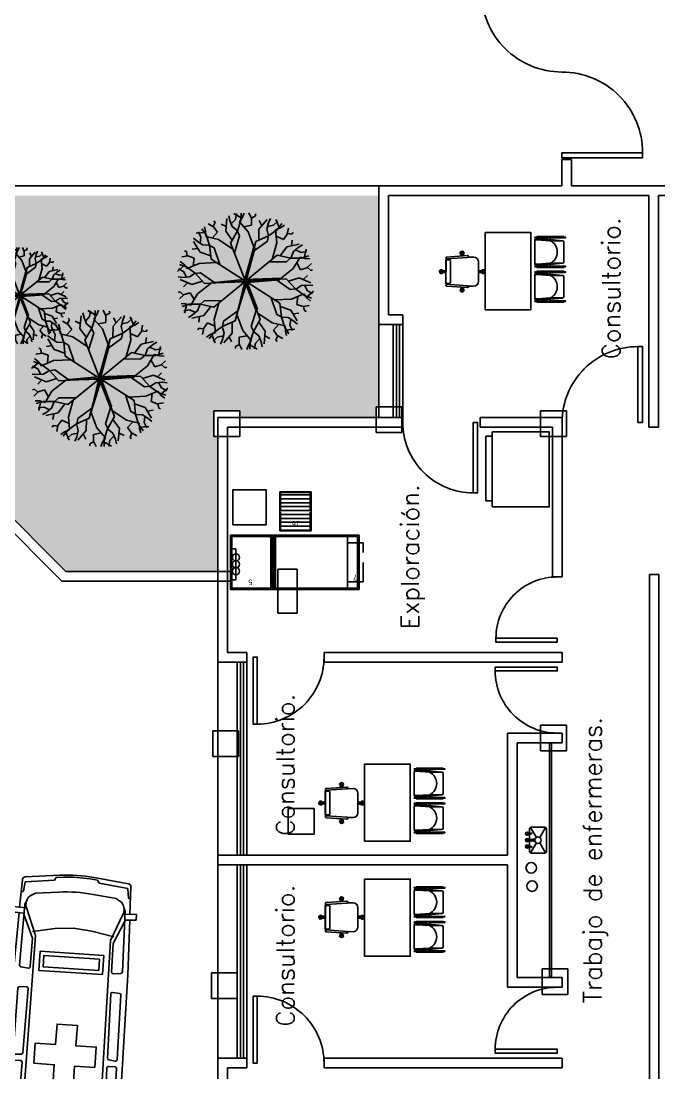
# Model space of a CAD drawing. Header units: millimetres. Extents: x -1615 to -538, y 177 to 397.
# Drawn here: x -799.21 to -789.29, y 286.72 to 303.07 of the extents above; entities that cross this region are included whole.
import ezdxf
from ezdxf.enums import TextEntityAlignment as Align

# ---------------------------------------------------------------- set-up
doc = ezdxf.new("R2010")
doc.units = ezdxf.units.MM
doc.linetypes.add('HIDDEN', pattern=[0.375, 0.25, -0.125])
for name, color, linetype in [('010', 6, 'Continuous'), ('AUX', 8, 'Continuous'), ('LOCALES', 2, 'Continuous'), ('MOB', 7, 'Continuous'), ('MUEBLES', 9, 'Continuous'), ('MUROS', 1, 'Continuous'), ('NOMBRES', 9, 'Continuous'), ('P-1', 1, 'Continuous'), ('VENTANAS', 4, 'Continuous')]:
    doc.layers.add(name, color=color, linetype=linetype)
doc.styles.add('ROMANS', font='ROMANS.shx')
doc.styles.add('STYLE6', font='stylu.ttf', dxfattribs={"height": 0.1})

# ---------------------------------------------------------------- blocks, each defined once
blk = doc.blocks.new('SILLA-1')
for p, q in [((-0.269, 0.182), (-0.29, -0.118)), ((-0.1, 0.244), (-0.189, 0.252)), ((-0.108, 0.254), (-0.108, 0.256)), ((-0.093, 0.239), (0.228, 0.195)), ((0.23, 0.225), (-0.091, 0.269)), ((-0.024, 0.26), (-0.021, 0.302)), ((-0.021, 0.302), (0.009, 0.3)), ((-0.017, 0.259), (-0.014, 0.302)), ((-0.002, 0.256), (0.001, 0.301)), ((0.006, 0.255), (0.009, 0.3)), ((0.167, 0.167), (0.144, -0.162)), ((0.217, 0.183), (0.188, 0.185)), ((0.215, -0.18), (0.24, 0.174)), ((0.239, 0.204), (0.239, 0.214)), ((-0.346, 0.052), (-0.348, 0.022)), ((-0.28, 0.024), (-0.348, 0.029)), ((-0.28, 0.017), (-0.348, 0.022)), ((-0.279, 0.04), (-0.347, 0.044)), ((-0.278, 0.047), (-0.346, 0.052)), ((0.213, -0.167), (0.236, 0.162)), ((0.228, 0.005), (0.296, 0)), ((0.229, 0.012), (0.297, 0.007)), ((0.297, 0.007), (0.295, -0.022)), ((0.227, -0.01), (0.295, -0.015)), ((0.227, -0.018), (0.295, -0.022)), ((-0.131, -0.202), (-0.22, -0.198)), ((-0.14, -0.211), (-0.14, -0.214)), ((0.199, -0.228), (-0.125, -0.228)), ((-0.123, -0.199), (0.201, -0.199)), ((-0.058, -0.228), (-0.06, -0.271)), ((-0.06, -0.271), (-0.031, -0.273)), ((-0.05, -0.228), (-0.053, -0.272)), ((-0.035, -0.228), (-0.038, -0.273)), ((-0.027, -0.228), (-0.031, -0.273)), ((0.192, -0.186), (0.163, -0.184)), ((0.21, -0.209), (0.21, -0.219))]:
    blk.add_line(p, q)
for points in [[(-0.376, 0.054), (-0.378, 0.024)], [(-0.278, 0.047), (-0.28, 0.017)], [(0.229, 0.012), (0.227, -0.018)]]:
    blk.add_lwpolyline(points)
for centre, radius, start, end in [((-0.006, 0.301), 0.03, 296.0766, 236.0766), ((-0.194, 0.177), 0.075, 86.0766, 176.0766), ((-0.092, 0.253), 0.016, 86.0766, 176.0766), ((-0.092, 0.255), 0.016, 176.0766, 266.0766), ((-0.006, 0.301), 0.0102, 356.0766, 176.0766), ((0.187, 0.165), 0.02, 86.0766, 176.0766), ((0.216, 0.163), 0.02, 356.0766, 86.0766), ((0.218, 0.174), 0.0215, 359.1541, 79.6333), ((0.229, 0.205), 0.01, 266.0766, 356.0766), ((0.229, 0.215), 0.01, 356.0766, 86.0766), ((-0.347, 0.037), 0.03, 26.0766, 326.0766), ((-0.347, 0.037), 0.0102, 86.0766, 266.0766), ((0.296, -0.007), 0.03, 206.0766, 146.0766), ((0.296, -0.007), 0.0102, 266.0766, 86.0766), ((-0.215, -0.123), 0.075, 176.0766, 266.0766), ((0.164, -0.164), 0.02, 176.0766, 266.0766), ((-0.124, -0.215), 0.016, 86.0766, 176.0766), ((-0.124, -0.212), 0.016, 176.0766, 266.0766), ((-0.045, -0.272), 0.03, 116.0766, 56.0766), ((-0.045, -0.272), 0.0102, 176.0766, 356.0766), ((0.193, -0.166), 0.02, 266.0766, 356.0766), ((0.194, -0.177), 0.0215, 272.5199, 352.9991), ((0.2, -0.218), 0.01, 266.0766, 356.0766), ((0.2, -0.209), 0.01, 356.0766, 86.0766)]:
    blk.add_arc(centre, radius, start, end)
blk = doc.blocks.new('8140127')
at = {"layer": 'MOB'}
for p, q in [((-0.248, 0.462), (-0.248, 0.042)), ((-0.248, 0.462), (-0.238, 0.462)), ((-0.248, 0.462), (-0.238, 0.462)), ((-0.248, 0.462), (-0.238, 0.462)), ((-0.248, 0.462), (-0.238, 0.462)), ((-0.248, 0.462), (-0.238, 0.462)), ((-0.248, 0.042), (-0.248, 0.462)), ((-0.238, 0.479), (-0.238, 0.487)), ((-0.238, 0.479), (-0.238, 0.48)), ((-0.238, 0.462), (-0.238, 0.48)), ((-0.238, 0.262), (-0.238, 0.48)), ((-0.238, 0.462), (-0.238, 0.432)), ((-0.228, 0.483), (-0.228, 0.487)), ((-0.228, 0.48), (-0.228, 0.483)), ((-0.228, 0.48), (-0.228, 0.477)), ((-0.228, 0.262), (-0.228, 0.48)), ((-0.228, 0.48), (-0.228, 0.262)), ((-0.184, 0.443), (-0.203, 0.252)), ((-0.184, 0.443), (-0.184, 0.443)), ((-0.178, 0.456), (-0.183, 0.252)), ((-0.164, 0.462), (0.148, 0.462)), ((0.167, 0.252), (0.161, 0.456)), ((0.168, 0.443), (0.187, 0.252)), ((0.212, 0.479), (0.212, 0.487)), ((0.212, 0.462), (0.212, 0.479)), ((0.212, 0.462), (0.212, 0.262)), ((0.212, 0.279), (0.212, 0.462)), ((0.222, 0.479), (0.222, 0.487)), ((0.222, 0.273), (0.222, 0.487)), ((0.222, 0.479), (0.222, 0.262)), ((0.222, 0.462), (0.232, 0.462)), ((0.232, 0.462), (0.232, 0.042)), ((-0.238, 0.262), (-0.238, 0.185)), ((-0.238, 0.185), (-0.238, 0.024)), ((-0.228, 0.205), (-0.228, 0.205)), ((-0.228, 0.185), (-0.228, 0.023)), ((-0.228, 0.023), (-0.228, 0.185)), ((-0.218, 0.252), (-0.203, 0.252)), ((-0.218, 0.252), (-0.203, 0.252)), ((-0.204, 0.242), (-0.218, 0.242)), ((-0.205, 0.205), (-0.218, 0.205)), ((-0.205, 0.195), (-0.218, 0.195)), ((-0.204, 0.242), (-0.211, 0.034)), ((-0.204, 0.242), (-0.203, 0.252)), ((-0.195, 0.052), (-0.183, 0.252)), ((-0.183, 0.252), (-0.183, 0.252)), ((0.181, 0.045), (0.167, 0.252)), ((0.187, 0.252), (0.195, 0.034)), ((0.202, 0.252), (0.187, 0.252)), ((0.187, 0.252), (0.202, 0.252)), ((0.202, 0.242), (0.187, 0.242)), ((0.188, 0.205), (0.202, 0.205)), ((0.189, 0.195), (0.202, 0.195)), ((0.212, 0.262), (0.212, 0.279)), ((0.212, 0.185), (0.212, 0.024)), ((0.222, 0.252), (0.222, 0.273)), ((0.222, 0.265), (0.222, 0.168)), ((0.222, 0.242), (0.222, 0.265)), ((0.222, 0.252), (0.222, 0.242)), ((0.222, 0.242), (0.222, 0.205)), ((0.222, 0.185), (0.222, 0.024)), ((-0.248, 0.042), (-0.238, 0.042)), ((-0.248, 0.042), (-0.238, 0.042)), ((-0.248, 0.042), (-0.238, 0.042)), ((-0.248, 0.042), (-0.238, 0.042)), ((-0.248, 0.042), (-0.238, 0.042)), ((-0.238, 0.042), (-0.238, 0.072)), ((-0.238, 0.042), (-0.238, 0.023)), ((-0.238, 0.024), (-0.238, 0.017)), ((-0.238, 0.024), (-0.238, 0.023)), ((-0.228, 0.024), (-0.228, 0.017)), ((-0.228, 0.024), (-0.228, 0.023)), ((-0.195, 0.042), (-0.195, 0.052)), ((-0.195, 0.042), (-0.195, 0.032)), ((-0.183, 0.012), (-0.192, 0.012)), ((-0.183, 0.012), (-0.166, 0.012)), ((-0.175, 0.012), (0.161, 0.012)), ((-0.166, 0.012), (-0.166, 0.013)), ((0.167, 0.012), (0.156, 0.012)), ((0.167, 0.012), (0.175, 0.012)), ((0.181, 0.045), (0.181, 0.032)), ((0.212, 0.024), (0.212, 0.017)), ((0.222, 0.042), (0.232, 0.042)), ((0.222, 0.024), (0.222, 0.017))]:
    blk.add_line(p, q, dxfattribs=at)
for centre in [(-0.233, 0.487), (0.217, 0.487), (-0.233, 0.017), (0.217, 0.017)]:
    blk.add_circle(centre, 0.005, dxfattribs=at)
for centre, radius, start, end in [((-0.164, 0.442), 0.02, 90, 177.2737), ((-0.008, 0.168), 0.194, 25.6954, 154.3046), ((0.148, 0.442), 0.02, 2.7263, 90), ((-0.218, 0.262), 0.02, 180, 270), ((-0.218, 0.185), 0.02, 90, 180), ((-0.218, 0.262), 0.01, 180, 270), ((-0.218, 0.262), 0.01, 180, 270), ((-0.218, 0.185), 0.01, 90, 180), ((0.202, 0.262), 0.01, 270, 0), ((0.202, 0.262), 0.02, 270, 360), ((0.202, 0.185), 0.02, 0, 90), ((0.202, 0.185), 0.01, 360, 90), ((-0.192, 0.032), 0.02, 175.2364, 270), ((-0.175, 0.032), 0.02, 180, 270), ((0.161, 0.032), 0.02, 270, 0), ((0.175, 0.032), 0.02, 270, 4.7636)]:
    blk.add_arc(centre, radius, start, end, dxfattribs=at)
blk = doc.blocks.new('3520105')
at = {"layer": 'MOB'}
for p, q in [((-0.195, -0.262), (-0.195, 0.238)), ((-0.195, 0.238), (0.205, 0.238)), ((-0.185, -0.002), (-0.185, 0.228)), ((-0.185, 0.228), (0.195, 0.228)), ((0.195, 0.198), (-0.185, 0.198)), ((0.195, 0.148), (-0.185, 0.148)), ((0.195, 0.228), (0.195, -0.002)), ((0.205, 0.238), (0.205, -0.262)), ((0.195, 0.098), (-0.185, 0.098)), ((0.195, 0.048), (-0.185, 0.048)), ((0.195, -0.002), (-0.185, -0.002)), ((-0.185, -0.252), (-0.185, -0.022)), ((0.195, -0.052), (-0.185, -0.052)), ((0.195, -0.102), (-0.185, -0.102)), ((0.195, -0.022), (0.195, -0.252)), ((0.205, -0.002), (0.205, -0.002)), ((0.205, -0.022), (0.205, -0.022)), ((0.205, -0.262), (-0.195, -0.262)), ((0.195, -0.152), (-0.185, -0.152)), ((0.195, -0.202), (-0.185, -0.202)), ((0.195, -0.252), (-0.185, -0.252))]:
    blk.add_line(p, q, dxfattribs=at)
blk = doc.blocks.new('MESEXP')
for p, q in [((-0.825, -0.35), (-0.825, 0.35)), ((-0.825, 0.35), (0.825, 0.35)), ((-0.679, 0.35), (-0.679, -0.35)), ((0.825, 0.35), (0.825, -0.35)), ((0.825, -0.35), (-0.825, -0.35))]:
    blk.add_line(p, q)
for points in [[(-0.805, -0.33), (0.245, -0.33), (0.245, 0.33), (-0.805, 0.33)], [(0.305, -0.33), (0.305, 0.33), (0.805, 0.33), (0.805, -0.33)], [(0.754, 0.174), (0.822, 0.174), (0.822, -0.224), (0.754, -0.224)]]:
    blk.add_lwpolyline(points, close=True)
blk.add_lwpolyline([(0.285, -0.35), (0.265, -0.35), (0.265, 0.35), (0.285, 0.35), (0.285, -0.35)])
at = {"linetype": 'HIDDEN'}
blk.add_lwpolyline([(-0.679, -0.25), (-0.879, -0.25), (-0.879, 0.25), (-0.679, 0.25)], dxfattribs=at)
for centre in [(0.754, 0.063), (0.754, -0.025), (0.754, -0.113)]:
    blk.add_circle(centre, 0.046)
blk = doc.blocks.new('COMBI')
for p, q in [((0.161, 0.881), (0.609, 0.895)), ((0.364, 0.892), (0.343, 0.851)), ((0.605, 1.001), (0.695, 1.004)), ((0.612, 0.791), (0.605, 1.001)), ((0.695, 1.004), (0.705, 0.829)), ((0.701, 0.898), (1.599, 0.926)), ((1.599, 0.926), (4.139, 0.946)), ((4.139, 0.946), (4.568, 0.894)), ((4.561, 0.891), (4.155, 0.627)), ((4.568, 0.894), (4.603, -0.004)), ((4.601, 0.875), (4.57, 0.88)), ((4.601, 0.875), (4.617, 0.724)), ((0.046, 0.27), (0.112, 0.836)), ((0.19, 0.831), (0.131, 0.357)), ((0.343, 0.851), (0.19, 0.831)), ((0.401, 0.714), (0.366, 0.651)), ((0.524, 0.793), (0.508, 0.79)), ((1.556, 0.834), (0.56, 0.811)), ((1.053, 0.603), (0.607, 0.784)), ((1.102, 0.652), (0.736, 0.815)), ((1.581, 0.811), (1.594, 0.685)), ((1.903, 0.696), (1.908, 0.812)), ((2.991, 0.842), (1.933, 0.836)), ((3.017, 0.815), (3.007, 0.707)), ((3.112, 0.712), (3.113, 0.818)), ((4.001, 0.698), (3.138, 0.686)), ((4.254, 0.85), (3.139, 0.843)), ((4.254, 0.85), (4.014, 0.702)), ((4.235, 0.588), (4.508, 0.714)), ((4.508, 0.714), (4.522, -0.007)), ((4.617, 0.724), (4.575, 0.715)), ((0.366, 0.651), (0.322, 0.272)), ((0.993, 0.657), (0.922, 0.29)), ((4.155, 0.627), (1.053, 0.603)), ((1.569, 0.657), (1.102, 0.652)), ((2.982, 0.684), (1.928, 0.669)), ((4.252, -0.001), (4.221, 0.564)), ((0.131, 0.357), (0.084, 0.329)), ((0.084, 0.329), (0.073, 0.206)), ((0.922, 0.29), (0.895, -0.014)), ((0.922, -0.309), (0.895, -0.006)), ((4.252, -0.018), (4.221, -0.583)), ((4.508, -0.733), (4.522, -0.013)), ((4.568, -0.914), (4.603, -0.016)), ((0.046, -0.29), (0.112, -0.855)), ((0.084, -0.349), (0.073, -0.226)), ((0.366, -0.67), (0.322, -0.292)), ((0.993, -0.676), (0.922, -0.309)), ((0.131, -0.376), (0.084, -0.349)), ((0.19, -0.85), (0.131, -0.376)), ((0.401, -0.733), (0.366, -0.67)), ((1.053, -0.623), (0.607, -0.803)), ((1.102, -0.671), (0.736, -0.834)), ((4.155, -0.646), (1.053, -0.623)), ((1.569, -0.677), (1.102, -0.671)), ((4.561, -0.91), (4.155, -0.646)), ((4.235, -0.607), (4.508, -0.733)), ((0.343, -0.871), (0.19, -0.85)), ((0.524, -0.812), (0.508, -0.81)), ((1.556, -0.853), (0.56, -0.83)), ((0.612, -0.81), (0.605, -1.02)), ((0.695, -1.023), (0.705, -0.848)), ((1.581, -0.83), (1.594, -0.705)), ((1.903, -0.715), (1.908, -0.831)), ((2.982, -0.703), (1.928, -0.688)), ((2.991, -0.862), (1.933, -0.855)), ((3.017, -0.834), (3.007, -0.726)), ((3.112, -0.731), (3.113, -0.838)), ((4.001, -0.717), (3.138, -0.705)), ((4.254, -0.869), (4.014, -0.721)), ((4.617, -0.743), (4.575, -0.734)), ((4.601, -0.894), (4.617, -0.743)), ((0.161, -0.9), (0.609, -0.914)), ((0.364, -0.911), (0.343, -0.871)), ((0.605, -1.02), (0.695, -1.023)), ((0.701, -0.917), (1.599, -0.946)), ((1.599, -0.946), (4.139, -0.965)), ((4.254, -0.869), (3.139, -0.863)), ((4.139, -0.965), (4.568, -0.914)), ((4.601, -0.894), (4.57, -0.9))]:
    blk.add_line(p, q)
for centre, radius, start, end in [((0.162, 0.83), 0.0508, 91.8164, 173.4043), ((0.534, 0.64), 0.152, 99.8923, 151.0161), ((0.55, 0.643), 0.152, 67.9422, 99.8923), ((0.562, 0.735), 0.0762, 91.328, 118.506), ((1.556, 0.808), 0.0254, 6.0612, 90.3434), ((1.928, 0.694), 0.0254, 177.5285, 270.8029), ((1.933, 0.811), 0.0254, 90.3434, 177.5285), ((2.981, 0.709), 0.0254, 270.8029, 354.6952), ((2.992, 0.817), 0.0254, 354.6952, 90.3434), ((3.138, 0.711), 0.0254, 179.4021, 270.8029), ((3.139, 0.818), 0.0254, 90.3434, 179.4021), ((4, 0.723), 0.0254, 270.8029, 301.6421), ((1.569, 0.683), 0.0254, 270.6505, 6.0612), ((4.246, 0.565), 0.0254, 114.8035, 183.2131), ((2.469, -0.01), 2.438, 173.4043, 186.5957), ((2.502, -0.01), 2.438, 174.9171, 185.0829), ((2.744, -0.01), 2.438, 173.3562, 186.6438), ((4.1, -0.01), 0.152, 356.7869, 3.2131), ((4.37, -0.01), 0.152, 358.8622, 1.1378), ((4.451, -0.01), 0.152, 357.7943, 2.2057), ((1.569, -0.702), 0.0254, 353.9388, 89.3495), ((4.246, -0.584), 0.0254, 176.7869, 245.1965), ((0.162, -0.849), 0.0508, 186.5957, 268.1836), ((0.534, -0.659), 0.152, 208.9839, 260.1077), ((0.55, -0.662), 0.152, 260.1077, 292.0578), ((0.562, -0.754), 0.0762, 241.494, 268.672), ((1.556, -0.828), 0.0254, 269.6566, 353.9388), ((1.928, -0.714), 0.0254, 89.1971, 182.4715), ((1.933, -0.83), 0.0254, 182.4715, 269.6566), ((2.981, -0.728), 0.0254, 5.3048, 89.1971), ((2.992, -0.836), 0.0254, 269.6566, 5.3048), ((3.138, -0.731), 0.0254, 89.1971, 180.5979), ((3.139, -0.837), 0.0254, 180.5979, 269.6566), ((4, -0.743), 0.0254, 58.3579, 89.1971)]:
    blk.add_arc(centre, radius, start, end)
blk = doc.blocks.new('ambu')
at = {"color": 7}
for points in [[(-0.513, -1.206), (-0.724, -1.416), (-1.422, -0.712), (-1.21, -0.503)], [(-0.6, -1.206), (-0.724, -1.328), (-1.334, -0.713), (-1.211, -0.59)]]:
    blk.add_lwpolyline(points, close=True, dxfattribs=at)
at = {"color": 1}
blk.add_lwpolyline([(-1.766, -2.42), (-1.541, -2.197), (-1.764, -1.972), (-1.539, -1.749), (-1.762, -1.524), (-1.987, -1.747), (-2.21, -1.522), (-2.434, -1.745), (-2.212, -1.97), (-2.436, -2.193), (-2.213, -2.418), (-1.989, -2.195)], close=True, dxfattribs=at)
at = {"color": 7, "xscale": 0.950040089999887, "yscale": 0.9500400899999022, "zscale": 0.9500400899999422, "rotation": 224.7616360423274}
blk.add_blockref('COMBI', (0.027, 0.014), dxfattribs=at)
blk = doc.blocks.new('tree_pl01')
at = {"layer": '010'}
for p, q in [((-0.65, 1.67), (-0.625, 1.849)), ((-0.407, 1.786), (-0.492, 1.891)), ((-0.333, 1.709), (-0.405, 1.916)), ((-0.383, 1.766), (-0.201, 1.975)), ((-0.192, 1.794), (-0.272, 1.946)), ((-0.026, 1.814), (-0.039, 1.955)), ((0.182, 1.555), (0.038, 1.891)), ((0.397, 1.892), (0.417, 1.947)), ((0.49, 1.793), (0.397, 1.892)), ((0.478, 1.781), (0.603, 1.912)), ((0.742, 1.733), (0.735, 1.868)), ((-0.87, 1.38), (-0.843, 1.545)), ((-0.78, 1.712), (-0.796, 1.768)), ((-0.647, 1.687), (-0.78, 1.712)), ((-0.589, 1.488), (-0.65, 1.67)), ((-0.434, 1.336), (-0.286, 1.687)), ((-0.286, 1.687), (-0.407, 1.786)), ((-0.148, 1.454), (-0.333, 1.709)), ((-0.034, 1.707), (-0.192, 1.794)), ((-0.149, 1.456), (-0.039, 1.625)), ((-0.039, 1.625), (-0.026, 1.814)), ((0.086, 1.243), (0.182, 1.555)), ((0.13, 1.676), (0.248, 1.794)), ((0.42, 1.599), (0.478, 1.781)), ((0.623, 1.485), (0.42, 1.599)), ((0.456, 1.384), (0.782, 1.582)), ((0.782, 1.582), (0.742, 1.733)), ((0.75, 1.702), (1.02, 1.764)), ((0.757, 1.627), (0.82, 1.837)), ((0.757, 1.312), (0.757, 1.627)), ((0.921, 1.613), (0.946, 1.782)), ((0.998, 1.449), (0.921, 1.613)), ((1.067, 1.532), (1.14, 1.653)), ((1.083, 1.2), (1.164, 1.556)), ((-1.263, 1.135), (-1.444, 1.26)), ((-1.199, 1.286), (-1.353, 1.362)), ((-1.337, 1.152), (-1.313, 1.427)), ((-1.02, 1.309), (-1.199, 1.286)), ((-1.077, 1.4), (-1.17, 1.507)), ((-0.976, 1.24), (-1.077, 1.4)), ((-0.757, 1.313), (-1.07, 1.5)), ((-0.965, 1.038), (-0.976, 1.24)), ((-0.651, 1.004), (-0.757, 1.313)), ((-0.359, 1.515), (-0.589, 1.488)), ((-0.456, 0.834), (-0.434, 1.336)), ((-0.161, 1.297), (-0.138, 1.473)), ((0.137, 0.879), (-0.161, 1.297)), ((0.154, 1.181), (-0.148, 1.454)), ((0.143, 0.991), (0.456, 1.384)), ((0.654, 1.192), (0.776, 1.321)), ((0.757, 1.313), (0.946, 1.386)), ((0.841, 0.914), (0.757, 1.312)), ((0.946, 1.386), (1.067, 1.532)), ((1.112, 1.328), (1.277, 1.354)), ((1.455, 1.346), (1.504, 1.378)), ((1.472, 1.211), (1.455, 1.346)), ((1.455, 1.208), (1.634, 1.24)), ((-1.504, 0.932), (-1.627, 0.874)), ((-1.496, 0.917), (-1.582, 1.076)), ((-1.369, 1.153), (-1.499, 1.188)), ((-1.213, 1.145), (-1.369, 1.153)), ((-1.17, 0.963), (-1.341, 0.806)), ((-0.964, 1.038), (-1.263, 1.135)), ((-1.126, 0.773), (-1.213, 1.145)), ((-0.882, 0.903), (-0.967, 1.058)), ((-0.559, 0.994), (-0.964, 1.038)), ((0.086, -0.01), (-0.559, 0.994)), ((0.086, -0.01), (0.154, 1.181)), ((0.649, 0.679), (0.654, 1.192)), ((0.822, 1.003), (1.083, 1.2)), ((1.302, 1.095), (1.455, 1.208)), ((1.399, 0.884), (1.302, 1.095)), ((1.406, 0.665), (1.591, 0.919)), ((1.585, 0.868), (1.641, 1.014)), ((1.591, 0.919), (1.765, 1.052)), ((1.63, 0.984), (1.884, 0.876)), ((1.641, 1.014), (1.715, 1.127)), ((1.715, 0.812), (1.835, 0.934)), ((-1.627, 0.874), (-1.673, 0.91)), ((-1.504, 0.553), (-1.58, 0.702)), ((-1.341, 0.806), (-1.496, 0.917)), ((-0.849, 0.354), (-1.126, 0.773)), ((-0.396, 0.739), (-0.882, 0.903)), ((0.086, -0.01), (0.841, 0.914)), ((0.721, 0.766), (1.205, 0.9)), ((0.947, 0.216), (1.252, 0.628)), ((1.205, 0.9), (1.585, 0.868)), ((1.239, 0.293), (1.406, 0.665)), ((1.252, 0.628), (1.427, 0.661)), ((1.407, 0.666), (1.602, 0.614)), ((1.602, 0.614), (1.786, 0.66)), ((1.604, 0.382), (1.879, 0.623)), ((1.681, 0.634), (1.715, 0.812)), ((1.786, 0.66), (1.916, 0.716)), ((-1.748, 0.094), (-1.891, 0.331)), ((-1.684, 0.447), (-1.822, 0.479)), ((-1.373, 0.565), (-1.737, 0.532)), ((-1.584, 0.407), (-1.716, 0.284)), ((-1.508, 0.377), (-1.684, 0.447)), ((-1.381, 0.22), (-1.508, 0.377)), ((-1.026, 0.423), (-1.379, 0.221)), ((-1.106, 0.378), (-1.373, 0.565)), ((-0.744, 0.314), (-1.233, 0.16)), ((0.086, -0.01), (-1.026, 0.423)), ((1.277, 0.377), (1.604, 0.382)), ((1.703, 0.469), (1.851, 0.393)), ((-1.775, 0.076), (-1.901, 0.028)), ((-1.679, 0.123), (-1.898, 0.118)), ((-1.716, 0.284), (-1.885, 0.254)), ((-1.643, 0.161), (-1.775, 0.076)), ((-1.379, 0.221), (-1.679, 0.123)), ((-1.355, -0.088), (-1.643, 0.161)), ((-1.502, 0.039), (-1.548, -0.188)), ((-1.233, 0.16), (-1.394, 0.236)), ((0.086, -0.01), (1.239, 0.293)), ((1.055, 0.245), (1.526, 0.069)), ((1.526, 0.069), (1.814, -0.181)), ((1.673, -0.059), (1.719, 0.169)), ((1.719, 0.169), (1.91, 0.17)), ((1.91, 0.17), (2.073, 0.092)), ((1.925, 0.163), (1.99, 0.282)), ((1.99, 0.282), (2.049, 0.28)), ((-1.739, -0.19), (-1.902, -0.111)), ((-1.819, -0.301), (-1.878, -0.299)), ((-1.754, -0.182), (-1.819, -0.301)), ((-1.548, -0.188), (-1.739, -0.19)), ((-0.884, -0.264), (-1.355, -0.088)), ((-0.776, -0.236), (-1.081, -0.648)), ((0.086, -0.01), (-1.068, -0.313)), ((0.086, -0.01), (-0.67, -0.933)), ((0.086, -0.01), (0.017, -1.201)), ((0.019, -0.989), (0.1, -0.013)), ((0.063, -0.05), (0.019, -0.989)), ((0.086, -0.01), (1.197, -0.443)), ((0.086, -0.01), (0.73, -1.013)), ((0.915, -0.333), (1.404, -0.18)), ((1.197, -0.443), (1.55, -0.24)), ((1.404, -0.18), (1.565, -0.255)), ((1.55, -0.24), (1.85, -0.143)), ((1.552, -0.24), (1.679, -0.396)), ((1.755, -0.427), (1.887, -0.303)), ((1.814, -0.181), (1.946, -0.096)), ((1.85, -0.143), (2.069, -0.138)), ((1.887, -0.303), (2.056, -0.274)), ((1.919, -0.113), (2.062, -0.35)), ((1.946, -0.096), (2.072, -0.047)), ((-1.433, -0.402), (-1.708, -0.642)), ((-1.532, -0.489), (-1.68, -0.413)), ((-1.106, -0.397), (-1.433, -0.402)), ((-1.068, -0.313), (-1.235, -0.684)), ((1.02, -0.374), (1.297, -0.793)), ((1.277, -0.397), (1.544, -0.585)), ((1.544, -0.585), (1.908, -0.552)), ((1.675, -0.573), (1.751, -0.722)), ((1.679, -0.396), (1.855, -0.467)), ((1.855, -0.467), (1.993, -0.499)), ((-1.615, -0.68), (-1.745, -0.735)), ((-1.459, -1.004), (-1.713, -0.896)), ((-1.544, -0.831), (-1.664, -0.954)), ((-1.431, -0.633), (-1.615, -0.68)), ((-1.51, -0.653), (-1.544, -0.831)), ((-1.414, -0.888), (-1.47, -1.034)), ((-1.236, -0.685), (-1.431, -0.633)), ((-1.235, -0.684), (-1.42, -0.939)), ((-1.034, -0.92), (-1.414, -0.888)), ((-1.081, -0.648), (-1.256, -0.681)), ((-1.228, -0.904), (-1.131, -1.114)), ((-0.55, -0.786), (-1.034, -0.92)), ((-0.478, -0.699), (-0.483, -1.211)), ((0.034, -0.899), (0.332, -1.316)), ((0.567, -0.759), (1.053, -0.922)), ((0.627, -0.854), (0.605, -1.356)), ((1.297, -0.793), (1.384, -1.164)), ((1.341, -0.983), (1.512, -0.825)), ((1.512, -0.825), (1.667, -0.936)), ((1.675, -0.951), (1.798, -0.894)), ((1.798, -0.894), (1.844, -0.93)), ((-1.42, -0.939), (-1.594, -1.072)), ((-1.47, -1.034), (-1.544, -1.147)), ((-1.131, -1.114), (-1.284, -1.228)), ((-0.912, -1.219), (-0.993, -1.576)), ((-0.651, -1.023), (-0.912, -1.219)), ((-0.67, -0.933), (-0.586, -1.332)), ((-0.483, -1.211), (-0.605, -1.341)), ((0.028, -1.011), (-0.285, -1.404)), ((0.017, -1.201), (0.319, -1.474)), ((0.73, -1.013), (1.135, -1.057)), ((0.822, -1.023), (0.928, -1.332)), ((1.053, -0.922), (1.138, -1.078)), ((1.135, -1.057), (1.434, -1.154)), ((1.136, -1.058), (1.147, -1.259)), ((1.384, -1.164), (1.54, -1.173)), ((1.434, -1.154), (1.615, -1.279)), ((1.508, -1.171), (1.484, -1.447)), ((1.54, -1.173), (1.67, -1.208)), ((1.667, -0.936), (1.753, -1.096)), ((-1.284, -1.228), (-1.463, -1.26)), ((-1.284, -1.365), (-1.333, -1.398)), ((-1.301, -1.231), (-1.284, -1.365)), ((-0.941, -1.348), (-1.106, -1.374)), ((-0.775, -1.406), (-0.896, -1.551)), ((-0.827, -1.468), (-0.75, -1.632)), ((-0.586, -1.333), (-0.775, -1.406)), ((-0.285, -1.404), (-0.611, -1.601)), ((-0.586, -1.332), (-0.586, -1.646)), ((-0.452, -1.505), (-0.249, -1.618)), ((0.085, -1.262), (-0.011, -1.575)), ((0.32, -1.475), (0.21, -1.645)), ((0.332, -1.316), (0.309, -1.493)), ((0.319, -1.474), (0.504, -1.729)), ((0.605, -1.356), (0.457, -1.707)), ((0.53, -1.535), (0.76, -1.508)), ((0.76, -1.508), (0.821, -1.689)), ((0.928, -1.332), (1.241, -1.52)), ((1.041, -1.4), (1.014, -1.565)), ((1.147, -1.259), (1.248, -1.42)), ((1.191, -1.328), (1.37, -1.306)), ((1.248, -1.42), (1.341, -1.526)), ((1.37, -1.306), (1.524, -1.382)), ((-0.896, -1.551), (-0.969, -1.672)), ((-0.579, -1.722), (-0.849, -1.784)), ((-0.75, -1.632), (-0.775, -1.802)), ((-0.586, -1.646), (-0.649, -1.856)), ((-0.611, -1.601), (-0.571, -1.753)), ((-0.571, -1.753), (-0.564, -1.887)), ((-0.307, -1.8), (-0.432, -1.931)), ((-0.319, -1.813), (-0.226, -1.912)), ((-0.249, -1.618), (-0.307, -1.8)), ((0.041, -1.696), (-0.077, -1.814)), ((-0.011, -1.575), (0.133, -1.911)), ((0.21, -1.645), (0.197, -1.834)), ((0.197, -1.834), (0.21, -1.975)), ((0.205, -1.726), (0.363, -1.814)), ((0.363, -1.814), (0.443, -1.965)), ((0.554, -1.786), (0.372, -1.994)), ((0.457, -1.707), (0.578, -1.806)), ((0.504, -1.729), (0.576, -1.936)), ((0.578, -1.806), (0.663, -1.91)), ((0.821, -1.689), (0.796, -1.868)), ((0.818, -1.706), (0.951, -1.732)), ((0.951, -1.732), (0.967, -1.787)), ((-0.226, -1.912), (-0.246, -1.966))]:
    blk.add_line(p, q, dxfattribs=at)
for points in [[(0.119, 0.883), (0.038, 0.025), (0, -1.058)], [(0.05, -1.015), (0.125, -0.05), (1.059, 0.238), (0.107, 0.013), (0.138, 0.889)], [(0, 0), (-0.946, -0.263), (-0.864, -0.288), (0.069, -0.032)], [(0.194, -0.032), (0.939, -0.326), (0.902, -0.357), (0.125, -0.063)]]:
    blk.add_lwpolyline(points, dxfattribs=at)

msp = doc.modelspace()

# ---------------------------------------------------------------- hatches: boundary and pattern name
at = {"layer": 'MOB'}
h = msp.add_hatch(dxfattribs=at)
h.set_pattern_fill('AR-SAND', color=3, scale=0.03, style=0)
h.set_pattern_definition([(37.5, (-1402.8785, 253.7085), (-0.048001, 1.4682397), [0, -1.15824, 0, -1.2954, 0, -1.23825]), (7.5, (-1402.8785, 253.7085), (1.34857, 2.1504753), [0, -0.62484, 0, -1.04394, 0, -0.40005]), (327.5, (-1403.8158, 253.7085), (2.372977, 0.0043116), [0, -0.381, 0, -1.3716, 0, -1.7907]), (317.5, (-1403.8158, 253.7085), (2.2906694, 0.668788), [0, -0.1905, 0, -0.89916, 0, -1.0287])])
h.paths.add_polyline_path([(-758.837, 347.215), (-812.758, 335.518), (-812.758, 334.673), (-803.9, 334.673), (-803.9, 329.947), (-799.313, 325.307), (-782.89, 325.307), (-782.89, 328.837), (-770.72, 328.837), (-770.72, 325.456), (-758.098, 325.456), (-758.098, 303.87), (-760.597, 303.87), (-760.597, 297.006), (-760.508, 297.006), (-760.508, 296.905), (-758.397, 296.905), (-758.397, 296.975), (-757.997, 296.975), (-757.997, 296.575), (-758.097, 296.575), (-758.097, 283.471), (-757.975, 283.471), (-757.975, 283.071), (-758.375, 283.071), (-758.375, 283.155), (-760.375, 283.155), (-760.375, 283.044), (-760.597, 283.044), (-760.597, 279.854), (-760.455, 279.854), (-760.455, 279.705), (-746.972, 279.705), (-746.972, 272.855), (-749.274, 272.855), (-749.274, 265.205), (-745.307, 265.205), (-745.307, 253.28), (-736.306, 250.855), (-741.501, 261.951)])
h.paths.add_polyline_path([(-804.753, 325.526), (-813.904, 325.526), (-813.904, 323.04), (-804.753, 323.04, 1)])
h.paths.add_polyline_path([(-793.647, 300.355), (-811.904, 300.355, 0.414214), (-813.754, 298.505), (-813.754, 296.366, 0.414214), (-811.904, 294.516), (-809.75, 294.516), (-812.618, 297.384), (-810.638, 299.364), (-808.978, 297.704), (-806.998, 299.684), (-805.338, 298.024), (-803.678, 299.684), (-798.51, 294.516), (-796.147, 294.516), (-796.147, 296.613), (-796.208, 296.613), (-796.208, 297.013), (-795.808, 297.013), (-795.808, 296.905), (-793.688, 296.905), (-793.688, 297.074), (-793.647, 297.074)])
h.paths.add_polyline_path([(-803.388, 289.162), (-812.035, 289.162, 1), (-812.035, 285.962), (-803.388, 285.962, 1)])
h.paths.add_polyline_path([(-799.655, 280.258, 0.414214), (-800.005, 280.608), (-808.772, 280.608), (-808.772, 279.83), (-808.372, 279.83), (-808.372, 279.73), (-805.772, 279.73), (-805.772, 279.83), (-805.372, 279.83), (-805.372, 279.73), (-802.772, 279.73), (-802.772, 279.83), (-802.372, 279.83), (-802.372, 279.73), (-799.772, 279.73), (-799.772, 279.83), (-799.655, 279.83)], flags=17)
h.paths.add_polyline_path([(-808.722, 254.706), (-812.247, 254.706), (-812.247, 274.904), (-810.647, 274.904), (-810.647, 280.608), (-810.904, 280.608, 0.414214), (-813.754, 277.758), (-813.754, 253.219, 0.315329), (-806.85, 243.36), (-785.107, 237.258, 0.496821), (-778.947, 241.928), (-778.947, 245.98), (-808.722, 245.98)])
h.paths.add_polyline_path([(-753.647, 257.705), (-763.747, 257.705), (-763.747, 261.081), (-765.147, 261.081), (-765.147, 257.78, -1), (-770.297, 257.78), (-770.297, 261.081), (-772.147, 261.08), (-772.147, 257.774, 0.413999), (-767.725, 253.355), (-753.647, 253.355)], flags=17)
h.paths.add_polyline_path([(-754.727, 229.822, 0.978274), (-755.051, 228.667), (-737.051, 223.615), (-736.65, 225.175)])
h = msp.add_hatch(dxfattribs=at)
h.set_pattern_fill('GRASS', color=3, scale=0.05, style=0)
h.set_pattern_definition([(90, (-1505.3727, 255.352), (-0.898025, 0.898025), [0.238125, -1.557925]), (45, (-1505.3727, 255.352), (-0.8980256, 0.8980256), [0.238125, -1.031875]), (135, (-1505.3727, 255.352), (-0.8980256, -0.8980256), [0.238125, -1.031875])])
h.paths.add_polyline_path([(-758.837, 347.215), (-812.758, 335.518), (-812.758, 334.673), (-803.9, 334.673), (-803.9, 329.947), (-799.313, 325.307), (-782.89, 325.307), (-782.89, 328.837), (-770.72, 328.837), (-770.72, 325.456), (-758.098, 325.456), (-758.098, 303.87), (-760.597, 303.87), (-760.597, 297.006), (-760.508, 297.006), (-760.508, 296.905), (-758.397, 296.905), (-758.397, 296.975), (-757.997, 296.975), (-757.997, 296.575), (-758.097, 296.575), (-758.097, 283.471), (-757.975, 283.471), (-757.975, 283.071), (-758.375, 283.071), (-758.375, 283.155), (-760.375, 283.155), (-760.375, 283.044), (-760.597, 283.044), (-760.597, 279.854), (-760.455, 279.854), (-760.455, 279.705), (-746.972, 279.705), (-746.972, 272.855), (-749.274, 272.855), (-749.274, 265.205), (-745.307, 265.205), (-745.307, 253.28), (-736.306, 250.855), (-741.501, 261.951)])
h.paths.add_polyline_path([(-804.753, 325.526), (-813.904, 325.526), (-813.904, 323.04), (-804.753, 323.04, 1)])
h.paths.add_polyline_path([(-793.647, 300.355), (-811.904, 300.355, 0.414214), (-813.754, 298.505), (-813.754, 296.366, 0.414214), (-811.904, 294.516), (-809.75, 294.516), (-812.618, 297.384), (-810.638, 299.364), (-808.978, 297.704), (-806.998, 299.684), (-805.338, 298.024), (-803.678, 299.684), (-798.51, 294.516), (-796.147, 294.516), (-796.147, 296.613), (-796.208, 296.613), (-796.208, 297.013), (-795.808, 297.013), (-795.808, 296.905), (-793.688, 296.905), (-793.688, 297.074), (-793.647, 297.074)])
h.paths.add_polyline_path([(-803.388, 289.162), (-812.035, 289.162, 1), (-812.035, 285.962), (-803.388, 285.962, 1)])
h.paths.add_polyline_path([(-799.655, 280.258, 0.414214), (-800.005, 280.608), (-808.772, 280.608), (-808.772, 279.83), (-808.372, 279.83), (-808.372, 279.73), (-805.772, 279.73), (-805.772, 279.83), (-805.372, 279.83), (-805.372, 279.73), (-802.772, 279.73), (-802.772, 279.83), (-802.372, 279.83), (-802.372, 279.73), (-799.772, 279.73), (-799.772, 279.83), (-799.655, 279.83)], flags=17)
h.paths.add_polyline_path([(-808.722, 254.706), (-812.247, 254.706), (-812.247, 274.904), (-810.647, 274.904), (-810.647, 280.608), (-810.904, 280.608, 0.414214), (-813.754, 277.758), (-813.754, 253.219, 0.315329), (-806.85, 243.36), (-785.107, 237.258, 0.496821), (-778.947, 241.928), (-778.947, 245.98), (-808.722, 245.98)])
h.paths.add_polyline_path([(-753.647, 257.705), (-763.747, 257.705), (-763.747, 261.081), (-765.147, 261.081), (-765.147, 257.78, -1), (-770.297, 257.78), (-770.297, 261.081), (-772.147, 261.08), (-772.147, 257.774, 0.413999), (-767.725, 253.355), (-753.647, 253.355)], flags=17)
h.paths.add_polyline_path([(-754.727, 229.822, 0.978274), (-755.051, 228.667), (-737.051, 223.615), (-736.65, 225.175)])

# ---------------------------------------------------------------- linework, layer by layer
for p, q in [((-798.51, 294.516), (-803.678, 299.684)), ((-798.572, 294.366), (-803.678, 299.472)), ((-798.36, 294.366), (-798.36, 294.366))]:
    msp.add_line(p, q)
at = {"layer": 'AUX', "color": 7}
for p, q in [((-793.647, 300.505), (-803.582, 300.505)), ((-795.926, 294.366), (-798.572, 294.366)), ((-795.926, 294.516), (-798.51, 294.516))]:
    msp.add_line(p, q, dxfattribs=at)
at = {"layer": 'MOB'}
for p, q in [((-790.991, 291.855), (-790.991, 288.205)), ((-790.961, 291.855), (-790.961, 288.205)), ((-791.339, 290.436), (-791.339, 290.446)), ((-791.339, 290.446), (-791.289, 290.446)), ((-791.339, 290.436), (-791.289, 290.436)), ((-791.301, 290.446), (-791.301, 290.516)), ((-791.301, 290.351), (-791.301, 290.436)), ((-791.289, 290.446), (-791.265, 290.455)), ((-791.289, 290.436), (-791.265, 290.445)), ((-791.288, 290.538), (-791.196, 290.384)), ((-791.276, 290.541), (-791.066, 290.541)), ((-791.265, 290.455), (-791.265, 290.445)), ((-791.053, 290.538), (-791.145, 290.384)), ((-791.041, 290.516), (-791.041, 290.166)), ((-791.339, 290.351), (-791.244, 290.351)), ((-791.339, 290.331), (-791.244, 290.331)), ((-791.301, 290.246), (-791.301, 290.331)), ((-791.288, 290.145), (-791.196, 290.298)), ((-791.053, 290.145), (-791.145, 290.298)), ((-791.339, 290.246), (-791.289, 290.246)), ((-791.339, 290.236), (-791.339, 290.246)), ((-791.339, 290.236), (-791.289, 290.236)), ((-791.301, 290.166), (-791.301, 290.236)), ((-791.289, 290.246), (-791.265, 290.238)), ((-791.289, 290.236), (-791.265, 290.228)), ((-791.276, 290.141), (-791.066, 290.141)), ((-791.265, 290.228), (-791.265, 290.238))]:
    msp.add_line(p, q, dxfattribs=at)
for points in [[(-791.992, 298.58), (-791.992, 299.78), (-791.282, 299.781), (-791.281, 298.581)], [(-793.867, 290.323), (-793.867, 291.523), (-793.156, 291.523), (-793.156, 290.323)], [(-793.867, 289.737), (-793.867, 288.537), (-793.156, 288.537), (-793.156, 289.737)]]:
    msp.add_lwpolyline(points, close=True, dxfattribs=at)
msp.add_circle((-791.171, 290.341), 0.05, dxfattribs=at)
for centre, radius, start, end in [((-791.339, 290.441), 0.025, 11.5367, 348.4628), ((-791.276, 290.516), 0.025, 89.9998, 179.9998), ((-791.066, 290.516), 0.025, 359.9998, 89.9998), ((-791.339, 290.341), 0.025, 23.578, 336.4216), ((-791.339, 290.341), 0.01, 90.0004, 269.9992), ((-791.244, 290.341), 0.015, 221.8101, 138.1895), ((-791.244, 290.341), 0.01, 270.0004, 89.9992), ((-791.339, 290.241), 0.025, 11.5367, 348.4628), ((-791.276, 290.166), 0.025, 179.9998, 269.9998), ((-791.066, 290.166), 0.025, 269.9998, 359.9998)]:
    msp.add_arc(centre, radius, start, end, dxfattribs=at)
at = {"layer": 'MUEBLES'}
for points in [[(-792.051, 303.527), (-790.798, 303.527), (-790.798, 303.606), (-792.051, 303.606), (-792.051, 303.527, 0.414214), (-790.798, 302.275, 0.414214)], [(-789.545, 301.022), (-790.798, 301.022), (-790.798, 300.943), (-789.545, 300.943), (-789.545, 301.022, 0.414214), (-790.798, 302.275, 0.414214)], [(-789.618, 298.009), (-789.618, 296.83), (-789.544, 296.83), (-789.544, 298.009), (-789.618, 298.009, 0.414214), (-790.797, 296.83, 0.414214)], [(-792.177, 295.736), (-792.177, 296.83), (-792.109, 296.83), (-792.109, 295.736), (-792.177, 295.736, -0.414214), (-793.272, 296.83, -0.414214)], [(-791.824, 293.478), (-790.872, 293.478), (-790.872, 293.418), (-791.824, 293.418), (-791.824, 293.478, -0.414214), (-790.872, 294.43, -0.414214)], [(-795.536, 292.144), (-795.536, 293.184), (-795.601, 293.184), (-795.601, 292.144), (-795.536, 292.144, 0.414214), (-794.497, 293.184, 0.414214)], [(-791.836, 292.969), (-790.872, 292.969), (-790.872, 293.03), (-791.836, 293.03), (-791.836, 292.969, 0.414214), (-790.872, 292.005, 0.414214)], [(-791.836, 287.091), (-790.872, 287.091), (-790.872, 287.03), (-791.836, 287.03), (-791.836, 287.091, -0.414214), (-790.872, 288.055, -0.414214)], [(-795.536, 287.916), (-795.536, 286.876), (-795.601, 286.876), (-795.601, 287.916), (-795.536, 287.916, -0.414214), (-794.497, 286.876, -0.414214)]]:
    msp.add_lwpolyline(points, format="xyb", dxfattribs=at)
for points in [[(-791.881, 296.684), (-791.881, 295.517), (-790.995, 295.517), (-790.995, 296.684)], [(-791.984, 296.616), (-791.984, 295.613), (-791.881, 295.613), (-791.881, 296.616)], [(-795.913, 295.238), (-795.399, 295.238), (-795.399, 295.784), (-795.913, 295.784)], [(-795.213, 293.867), (-794.915, 293.867), (-794.915, 294.551), (-795.213, 294.551)]]:
    msp.add_lwpolyline(points, close=True, dxfattribs=at)
for centre in [(-791.276, 289.911), (-791.263, 289.627)]:
    msp.add_circle(centre, 0.0822, dxfattribs=at)
at = {"layer": 'MUROS'}
for p, q in [((-790.798, 300.505), (-790.798, 300.916)), ((-790.648, 300.505), (-790.648, 300.916)), ((-793.647, 300.505), (-790.798, 300.505)), ((-793.647, 300.505), (-793.647, 298.355)), ((-793.647, 300.505), (-790.798, 300.505)), ((-790.648, 300.505), (-785.297, 300.505)), ((-790.648, 300.505), (-789.447, 300.505)), ((-793.497, 300.355), (-793.497, 298.505)), ((-793.497, 300.355), (-789.447, 300.355)), ((-793.497, 300.355), (-789.447, 300.355)), ((-789.447, 300.355), (-789.447, 296.755)), ((-789.297, 300.355), (-789.297, 296.755)), ((-789.297, 300.355), (-787.947, 300.355)), ((-793.497, 298.505), (-793.272, 298.505)), ((-793.272, 298.505), (-793.272, 298.355)), ((-793.647, 298.355), (-793.272, 298.355)), ((-796.208, 297.013), (-795.808, 297.013)), ((-796.208, 296.613), (-796.208, 297.013)), ((-795.808, 296.613), (-795.808, 297.013)), ((-793.688, 297.074), (-793.288, 297.074)), ((-793.688, 297.074), (-793.688, 296.674)), ((-793.288, 297.074), (-793.288, 296.674)), ((-791.13, 297.012), (-790.73, 297.012)), ((-791.13, 296.612), (-791.13, 297.012)), ((-790.73, 296.612), (-790.73, 297.012)), ((-793.272, 296.905), (-796.147, 296.905)), ((-796.147, 296.905), (-796.147, 293.105)), ((-793.272, 296.905), (-793.272, 296.755)), ((-792.072, 296.905), (-792.072, 296.755)), ((-792.072, 296.905), (-790.797, 296.905)), ((-790.797, 296.905), (-790.797, 294.43)), ((-793.272, 296.755), (-795.997, 296.755)), ((-795.997, 296.755), (-795.997, 293.255)), ((-793.688, 296.674), (-793.288, 296.674)), ((-792.072, 296.755), (-790.947, 296.755)), ((-790.947, 296.755), (-790.947, 294.43)), ((-789.447, 296.755), (-789.297, 296.755)), ((-796.208, 296.613), (-795.808, 296.613)), ((-791.13, 296.612), (-790.73, 296.612)), ((-790.947, 294.43), (-790.797, 294.43)), ((-795.997, 293.255), (-795.697, 293.255)), ((-795.697, 293.255), (-795.697, 293.105)), ((-790.797, 293.255), (-794.497, 293.255)), ((-794.497, 293.255), (-794.497, 293.105)), ((-790.797, 293.255), (-790.797, 293.105)), ((-796.147, 293.105), (-795.697, 293.105)), ((-790.797, 293.105), (-794.497, 293.105)), ((-791.13, 292.126), (-790.73, 292.126)), ((-791.13, 291.726), (-791.13, 292.126)), ((-790.73, 291.726), (-790.73, 292.126)), ((-796.227, 292.041), (-795.827, 292.041)), ((-796.227, 291.641), (-796.227, 292.041)), ((-795.827, 291.641), (-795.827, 292.041)), ((-791.647, 292.005), (-790.797, 292.005)), ((-791.647, 290.105), (-791.647, 292.005)), ((-790.797, 292.005), (-790.797, 291.855)), ((-791.497, 291.855), (-790.797, 291.855)), ((-791.497, 289.955), (-791.497, 291.855)), ((-796.227, 291.641), (-795.827, 291.641)), ((-791.13, 291.726), (-790.73, 291.726)), ((-795.053, 290.832), (-794.653, 290.832)), ((-795.053, 290.432), (-795.053, 290.832)), ((-794.653, 290.432), (-794.653, 290.832)), ((-795.053, 290.432), (-794.653, 290.432)), ((-796.147, 290.105), (-791.647, 290.105)), ((-796.147, 290.105), (-791.647, 290.105)), ((-796.147, 289.955), (-796.147, 290.105)), ((-796.147, 290.105), (-796.147, 289.955)), ((-796.147, 289.955), (-791.647, 289.955)), ((-796.147, 289.955), (-791.647, 289.955)), ((-791.647, 289.955), (-791.647, 288.055)), ((-791.497, 290.105), (-791.497, 288.205)), ((-791.108, 288.343), (-790.708, 288.343)), ((-791.108, 287.943), (-791.108, 288.343)), ((-790.708, 287.943), (-790.708, 288.343)), ((-796.249, 288.28), (-795.849, 288.28)), ((-796.249, 287.88), (-796.249, 288.28)), ((-795.849, 287.88), (-795.849, 288.28)), ((-791.497, 288.205), (-790.797, 288.205)), ((-790.797, 288.055), (-790.797, 288.205)), ((-791.647, 288.055), (-790.797, 288.055)), ((-796.249, 287.88), (-795.849, 287.88)), ((-791.108, 287.943), (-790.708, 287.943)), ((-796.147, 283.155), (-796.147, 286.955)), ((-796.147, 286.955), (-795.697, 286.955)), ((-795.697, 286.805), (-795.697, 286.955)), ((-790.797, 286.955), (-794.497, 286.955)), ((-794.497, 286.805), (-794.497, 286.955)), ((-790.797, 286.805), (-790.797, 286.955)), ((-795.997, 283.305), (-795.997, 286.805)), ((-795.997, 286.805), (-795.697, 286.805)), ((-790.797, 286.805), (-794.497, 286.805))]:
    msp.add_line(p, q, dxfattribs=at)
at = {"layer": 'P-1'}
for p, q in [((-790.798, 300.916), (-790.648, 300.916)), ((-789.44, 294.469), (-789.44, 285.634)), ((-789.44, 294.469), (-789.29, 294.469)), ((-789.29, 294.469), (-789.29, 285.634))]:
    msp.add_line(p, q, dxfattribs=at)
at = {"layer": 'VENTANAS'}
for p, q in [((-793.647, 298.355), (-793.647, 296.905)), ((-793.422, 298.355), (-793.422, 296.905)), ((-793.372, 298.355), (-793.372, 296.905)), ((-793.322, 298.355), (-793.322, 296.905)), ((-793.272, 298.355), (-793.272, 296.905)), ((-796.147, 293.105), (-796.147, 290.105)), ((-795.847, 293.105), (-795.847, 290.105)), ((-795.797, 293.105), (-795.797, 290.105)), ((-795.747, 293.105), (-795.747, 290.105)), ((-795.697, 293.105), (-795.697, 290.105)), ((-796.147, 286.955), (-796.147, 289.955)), ((-795.847, 286.955), (-795.847, 289.955)), ((-795.797, 286.955), (-795.797, 289.955)), ((-795.747, 286.955), (-795.747, 289.955)), ((-795.697, 286.955), (-795.697, 289.955))]:
    msp.add_line(p, q, dxfattribs=at)

# ---------------------------------------------------------------- block references
at = {"color": 0, "rotation": 41.41302909675992}
msp.add_blockref('ambu', (-798.335, 289.792, -0.383), dxfattribs=at)
at = {"layer": 'AUX', "xscale": -1, "rotation": 270.0049023887947}
for p in [(-791.233, 299.487), (-791.233, 298.948), (-793.108, 291.229), (-793.108, 290.691)]:
    msp.add_blockref('8140127', p, dxfattribs=at)
at = {"layer": 'AUX', "rotation": 269.9950976112053}
for p in [(-793.108, 289.369), (-793.108, 288.831)]:
    msp.add_blockref('8140127', p, dxfattribs=at)
at = {"layer": 'MOB', "linetype": 'Continuous', "rotation": 183.9282973090523}
for p in [(-792.377, 299.187), (-794.252, 290.93)]:
    msp.add_blockref('SILLA-1', p, dxfattribs=at)
at = {"layer": 'MOB', "xscale": -1.211759999999953, "yscale": 1.21175999999998, "zscale": 1.21176, "rotation": 0.004902388781644619}
msp.add_blockref('3520105', (-794.936, 295.464), dxfattribs=at)
at = {"layer": 'MOB', "linetype": 'Continuous', "xscale": -1.211759999999953, "yscale": 1.21175999999998, "zscale": 1.21176, "rotation": 0.004902388788039502}
msp.add_blockref('MESEXP', (-794.953, 294.657), dxfattribs=at)
at = {"layer": 'MOB', "linetype": 'Continuous', "xscale": -1, "rotation": 356.0717026909477}
msp.add_blockref('SILLA-1', (-794.252, 289.13), dxfattribs=at)
at = {"layer": 'P-1', "rotation": 90}
for p, xscale, yscale, zscale in [((-795.724, 299.071), -0.5333333333332799, 0.5333333333333492, 0.5333333333333333), ((-799.228, 298.834), -0.3768161388105913, 0.3768161388105913, 0.3768161388106001), ((-797.99, 297.56), -0.5333333333332799, 0.5333333333333492, 0.5333333333333333)]:
    msp.add_blockref('tree_pl01', p, dxfattribs=dict(at, xscale=xscale, yscale=yscale, zscale=zscale))

# ---------------------------------------------------------------- texts
at = {"layer": 'LOCALES', "style": 'ROMANS'}
for s, p in [('Consultorio.', (-789.894, 298.915)), ('Exploración.', (-793.021, 294.742)), ('Consultorio.', (-794.959, 291.513)), ('Trabajo de enfermeras.', (-790.182, 290.03)), ('Consultorio.', (-794.959, 288.546))]:
    msp.add_text(s, height=0.27969, rotation=90, dxfattribs=at).set_placement(p, align=Align.CENTER)
at = {"layer": 'NOMBRES', "style": 'STYLE6'}
for s, p in [('16', (-794.935, 295.298)), ('5', (-795.641, 294.39)), ('7', (-794.013, 294.467))]:
    msp.add_text(s, height=0.087, rotation=180, dxfattribs=at).set_placement(p, align=Align.CENTER)

doc.saveas('drawing.dxf')
